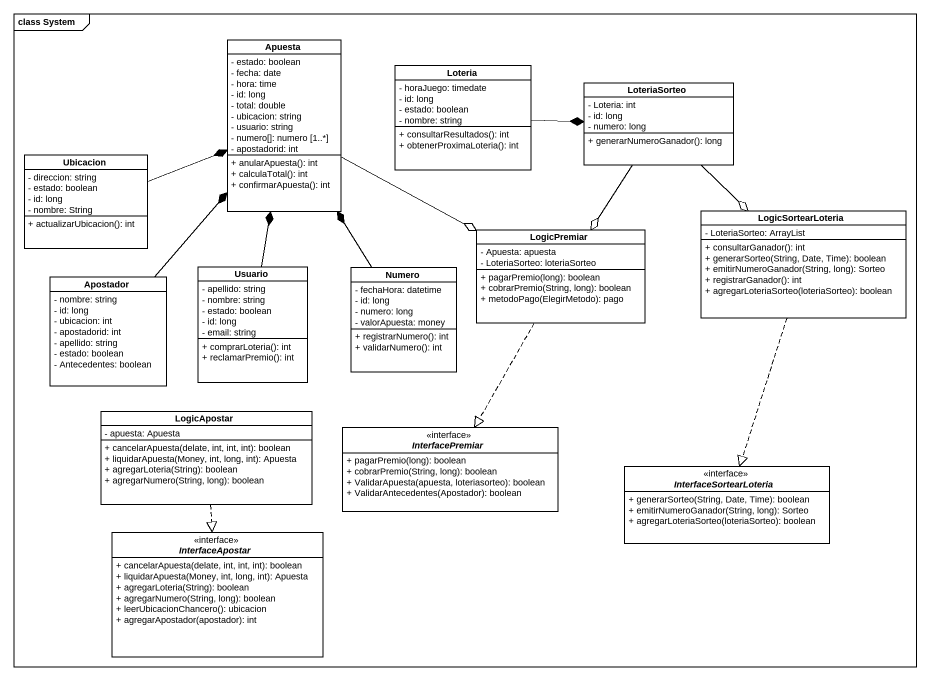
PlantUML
@startuml
mainframe class System
hide circle
hide empty members
skinparam classAttributeIconSize 0
class Apuesta {
  - estado: boolean
  - fecha: date
  - hora: time
  - id: long
  - total: double
  - ubicacion: string
  - usuario: string
  - numero[]: numero [1..*]
  - apostadorid: int
  + anularApuesta(): int
  + calculaTotal(): int
  + confirmarApuesta(): int
}
class Loteria {
  - horaJuego: timedate
  - id: long
  - estado: boolean
  - nombre: string
  + consultarResultados(): int
  + obtenerProximaLoteria(): int
}
class LoteriaSorteo {
  - Loteria: int
  - id: long
  - numero: long
  + generarNumeroGanador(): long
}
class Ubicacion {
  - direccion: string
  - estado: boolean
  - id: long
  - nombre: String
  + actualizarUbicacion(): int
}
class LogicPremiar {
  - Apuesta: apuesta
  - LoteriaSorteo: loteriaSorteo
  + pagarPremio(long): boolean
  + cobrarPremio(String, long): boolean
  + metodoPago(ElegirMetodo): pago
}
class LogicSortearLoteria {
  - LoteriaSorteo: ArrayList
  + consultarGanador(): int
  + generarSorteo(String, Date, Time): boolean
  + emitirNumeroGanador(String, long): Sorteo
  + registrarGanador(): int
  + agregarLoteriaSorteo(loteriaSorteo): boolean
}
class Apostador {
  - nombre: string
  - id: long
  - ubicacion: int
  - apostadorid: int
  - apellido: string
  - estado: boolean
  - Antecedentes: boolean
}
class Usuario {
  - apellido: string
  - nombre: string
  - estado: boolean
  - id: long
  - email: string
  + comprarLoteria(): int
  + reclamarPremio(): int
}
class Numero {
  - fechaHora: datetime
  - id: long
  - numero: long
  - valorApuesta: money
  + registrarNumero(): int
  + validarNumero(): int
}
class LogicApostar {
  - apuesta: Apuesta
  + cancelarApuesta(delate, int, int, int): boolean
  + liquidarApuesta(Money, int, long, int): Apuesta
  + agregarLoteria(String): boolean
  + agregarNumero(String, long): boolean
}
interface InterfacePremiar <<interface>> {
  + pagarPremio(long): boolean
  + cobrarPremio(String, long): boolean
  + ValidarApuesta(apuesta, loteriasorteo): boolean
  + ValidarAntecedentes(Apostador): boolean
}
interface InterfaceSortearLoteria <<interface>> {
  + generarSorteo(String, Date, Time): boolean
  + emitirNumeroGanador(String, long): Sorteo
  + agregarLoteriaSorteo(loteriaSorteo): boolean
}
interface InterfaceApostar <<interface>> {
  + cancelarApuesta(delate, int, int, int): boolean
  + liquidarApuesta(Money, int, long, int): Apuesta
  + agregarLoteria(String): boolean
  + agregarNumero(String, long): boolean
  + leerUbicacionChancero(): ubicacion
  + agregarApostador(apostador): int
}
Apuesta -right-o LogicPremiar
Loteria -right-* LoteriaSorteo
LoteriaSorteo --o LogicPremiar
LoteriaSorteo --o LogicSortearLoteria
Ubicacion -right-* Apuesta
LogicPremiar ..|> InterfacePremiar
LogicSortearLoteria ..|> InterfaceSortearLoteria
Apostador -up-* Apuesta
Usuario -up-* Apuesta
Numero -up-* Apuesta
LogicApostar ..|> InterfaceApostar
@enduml
